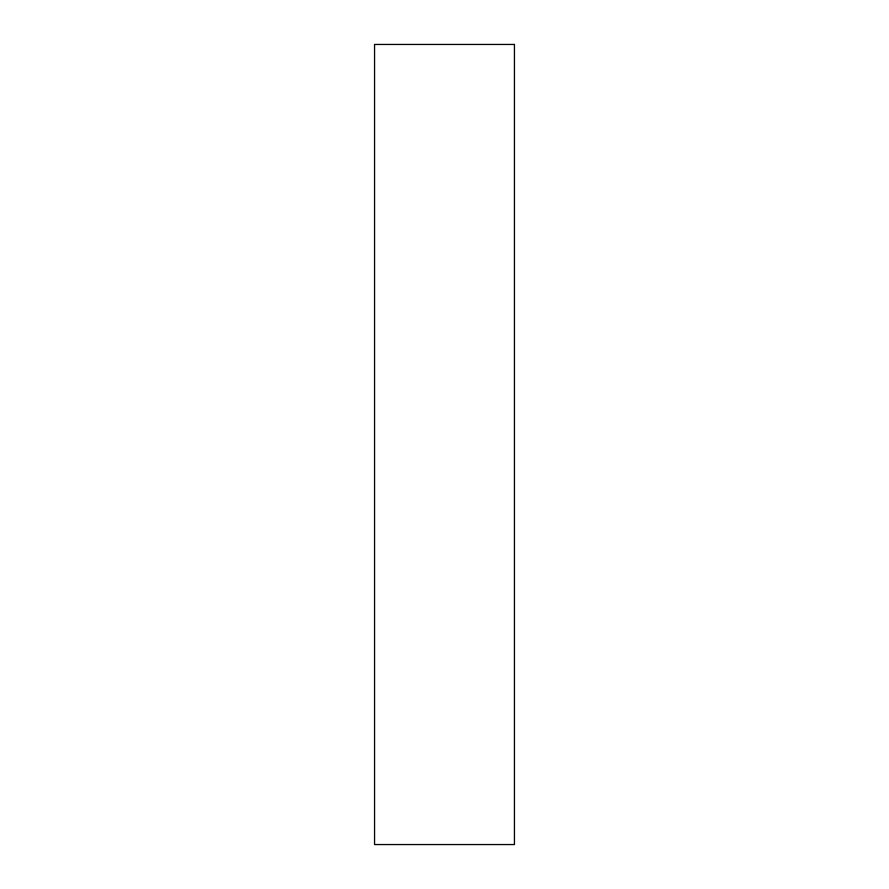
<?xml version="1.0" encoding="UTF-8"?>
<svg xmlns="http://www.w3.org/2000/svg" width="889" height="889" viewBox="0 0 889 889"><rect width="100%" height="100%" fill="white"/><g stroke="black" fill="none" stroke-linecap="round" stroke-linejoin="round"><path stroke-width="1.33" d="M514.442 44.45L374.558 44.45L374.558 844.55L514.442 844.55L514.442 44.45"/></g></svg>
